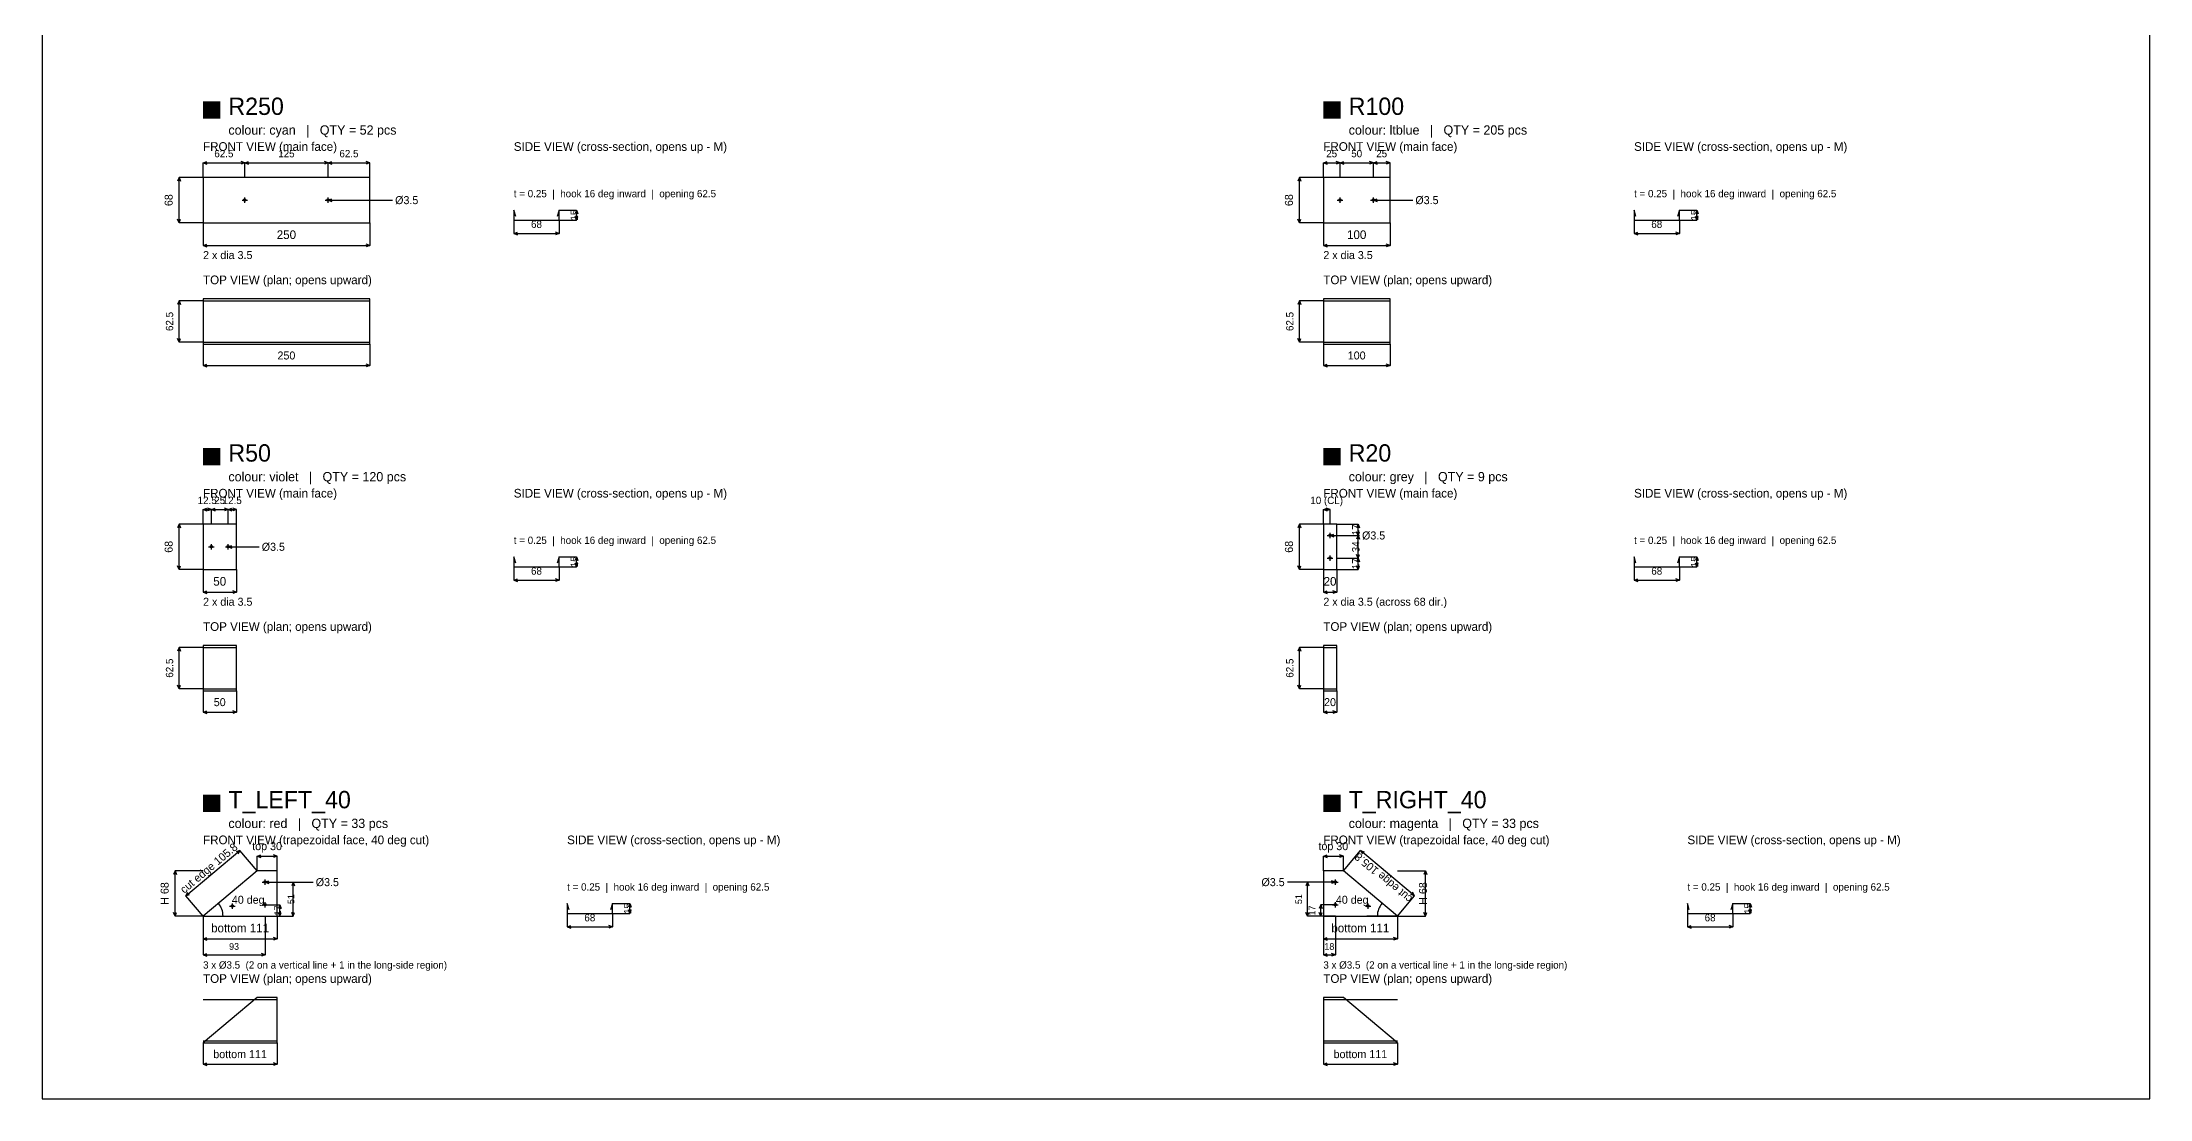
# Model space of a CAD drawing. Header units: millimetres. Extents: x -241 to 2919, y -3195 to 101.
# Drawn here: x -241 to 2919, y -3195 to -1610 of the extents above; entities that cross this region are included whole.
import ezdxf
from ezdxf.enums import TextEntityAlignment as Align

# ---------------------------------------------------------------- set-up
doc = ezdxf.new("R2010")
doc.units = ezdxf.units.MM
for name, color, linetype in [('BORDER', 7, 'Continuous'), ('CL', 4, 'Continuous'), ('DIM', 8, 'Continuous'), ('HOLE', 1, 'Continuous'), ('NOTE', 7, 'Continuous'), ('OUTLINE', 7, 'Continuous'), ('SECT', 7, 'Continuous'), ('SWATCH', 7, 'Continuous'), ('TITLE', 7, 'Continuous')]:
    doc.layers.add(name, color=color, linetype=linetype)

msp = doc.modelspace()

# ---------------------------------------------------------------- linework, layer by layer
at = {"layer": 'BORDER'}
msp.add_lwpolyline([(-241.3, -3195.1), (2919.4, -3195.1), (2919.4, 101.4), (-241.3, 101.4), (-241.3, -3195.1)], dxfattribs=at)
at = {"layer": 'CL'}
for p, q in [((58.4, -1847), (66.7, -1847)), ((62.5, -1851.2), (62.5, -1842.8)), ((183.3, -1847), (191.7, -1847)), ((187.5, -1851.2), (187.5, -1842.8)), ((1700.8, -1847), (1709.2, -1847)), ((1705, -1851.2), (1705, -1842.8)), ((1750.8, -1847), (1759.2, -1847)), ((1755, -1851.2), (1755, -1842.8)), ((8.3, -2367), (16.6, -2367)), ((12.5, -2371.2), (12.5, -2362.8)), ((33.4, -2367), (41.6, -2367)), ((37.5, -2371.2), (37.5, -2362.8)), ((1685.8, -2350), (1694.2, -2350)), ((1690, -2354.2), (1690, -2345.8)), ((1685.8, -2384), (1694.2, -2384)), ((1690, -2388.2), (1690, -2379.8)), ((88.8, -2870), (97.2, -2870)), ((93, -2874.2), (93, -2865.8)), ((1693.8, -2870), (1702.2, -2870)), ((1698, -2874.2), (1698, -2865.8)), ((39.7, -2906), (48, -2906)), ((43.9, -2910.2), (43.9, -2901.8)), ((88.8, -2904), (97.2, -2904)), ((93, -2908.2), (93, -2899.8)), ((1693.8, -2904), (1702.2, -2904)), ((1698, -2908.2), (1698, -2899.8)), ((1743, -2906), (1751.3, -2906)), ((1747.1, -2910.2), (1747.1, -2901.8))]:
    msp.add_line(p, q, dxfattribs=at)
at = {"layer": 'DIM'}
for p, q in [((0, -1791), (5.6, -1788.9)), ((0, -1813), (0, -1791)), ((0, -1791), (62.5, -1791)), ((0, -1791), (5.6, -1793.1)), ((62.5, -1791), (56.9, -1788.9)), ((62.5, -1791), (56.9, -1793.1)), ((62.5, -1791), (68.1, -1788.9)), ((62.5, -1813), (62.5, -1791)), ((62.5, -1813), (62.5, -1791)), ((62.5, -1791), (187.5, -1791)), ((62.5, -1791), (68.1, -1793.1)), ((187.5, -1791), (181.9, -1788.9)), ((187.5, -1791), (181.9, -1793.1)), ((187.5, -1791), (193.1, -1788.9)), ((187.5, -1813), (187.5, -1791)), ((187.5, -1813), (187.5, -1791)), ((187.5, -1791), (250, -1791)), ((187.5, -1791), (193.1, -1793.1)), ((250, -1791), (244.4, -1788.9)), ((250, -1791), (244.4, -1793.1)), ((250, -1813), (250, -1791)), ((1680, -1791), (1685.6, -1788.9)), ((1680, -1813), (1680, -1791)), ((1680, -1791), (1705, -1791)), ((1680, -1791), (1685.6, -1793.1)), ((1705, -1791), (1699.4, -1788.9)), ((1705, -1791), (1699.4, -1793.1)), ((1705, -1791), (1710.6, -1788.9)), ((1705, -1813), (1705, -1791)), ((1705, -1813), (1705, -1791)), ((1705, -1791), (1755, -1791)), ((1705, -1791), (1710.6, -1793.1)), ((1755, -1791), (1749.4, -1788.9)), ((1755, -1791), (1749.4, -1793.1)), ((1755, -1791), (1760.6, -1788.9)), ((1755, -1813), (1755, -1791)), ((1755, -1813), (1755, -1791)), ((1755, -1791), (1780, -1791)), ((1755, -1791), (1760.6, -1793.1)), ((1780, -1791), (1774.4, -1788.9)), ((1780, -1791), (1774.4, -1793.1)), ((1780, -1813), (1780, -1791)), ((-36, -1813), (-38.1, -1818.6)), ((0, -1813), (-36, -1813)), ((-36, -1881), (-36, -1813)), ((-36, -1813), (-33.9, -1818.6)), ((1644, -1813), (1641.9, -1818.6)), ((1680, -1813), (1644, -1813)), ((1644, -1881), (1644, -1813)), ((1644, -1813), (1646.1, -1818.6)), ((187.5, -1847), (193.1, -1844.9)), ((187.5, -1847), (284, -1847)), ((187.5, -1847), (193.1, -1849.1)), ((534, -1862), (560, -1862)), ((560, -1862), (557.9, -1867.6)), ((560, -1877), (560, -1862)), ((560, -1862), (562.1, -1867.6)), ((1755, -1847), (1760.6, -1844.9)), ((1755, -1847), (1814, -1847)), ((1755, -1847), (1760.6, -1849.1)), ((2214, -1862), (2240, -1862)), ((2240, -1862), (2237.9, -1867.6)), ((2240, -1877), (2240, -1862)), ((2240, -1862), (2242.1, -1867.6)), ((-36, -1881), (-38.1, -1875.4)), ((-36, -1881), (-33.9, -1875.4)), ((0, -1881), (-36, -1881)), ((0, -1881), (0, -1915)), ((250, -1881), (250, -1915)), ((466, -1877), (466, -1897)), ((466, -1897), (471.6, -1894.9)), ((534, -1897), (528.4, -1894.9)), ((534, -1877), (534, -1897)), ((534, -1877), (560, -1877)), ((560, -1877), (557.9, -1871.4)), ((560, -1877), (562.1, -1871.4)), ((1644, -1881), (1641.9, -1875.4)), ((1644, -1881), (1646.1, -1875.4)), ((1680, -1881), (1644, -1881)), ((1680, -1881), (1680, -1915)), ((1780, -1881), (1780, -1915)), ((2146, -1877), (2146, -1897)), ((2146, -1897), (2151.6, -1894.9)), ((2214, -1897), (2208.4, -1894.9)), ((2214, -1877), (2214, -1897)), ((2214, -1877), (2240, -1877)), ((2240, -1877), (2237.9, -1871.4)), ((2240, -1877), (2242.1, -1871.4)), ((0, -1915), (5.6, -1912.9)), ((0, -1915), (250, -1915)), ((0, -1915), (5.6, -1917.1)), ((250, -1915), (244.4, -1912.9)), ((250, -1915), (244.4, -1917.1)), ((466, -1897), (534, -1897)), ((466, -1897), (471.6, -1899.1)), ((534, -1897), (528.4, -1899.1)), ((1680, -1915), (1685.6, -1912.9)), ((1680, -1915), (1780, -1915)), ((1680, -1915), (1685.6, -1917.1)), ((1780, -1915), (1774.4, -1912.9)), ((1780, -1915), (1774.4, -1917.1)), ((2146, -1897), (2214, -1897)), ((2146, -1897), (2151.6, -1899.1)), ((2214, -1897), (2208.4, -1899.1)), ((-36, -1997.8), (-38.1, -2003.4)), ((0, -1997.8), (-36, -1997.8)), ((-36, -2060.2), (-36, -1997.8)), ((-36, -1997.8), (-33.9, -2003.4)), ((1644, -1997.8), (1641.9, -2003.4)), ((1680, -1997.8), (1644, -1997.8)), ((1644, -2060.2), (1644, -1997.8)), ((1644, -1997.8), (1646.1, -2003.4)), ((-36, -2060.2), (-38.1, -2054.6)), ((-36, -2060.2), (-33.9, -2054.6)), ((0, -2060.2), (-36, -2060.2)), ((0, -2063), (0, -2095)), ((250, -2063), (250, -2095)), ((1644, -2060.2), (1641.9, -2054.6)), ((1644, -2060.2), (1646.1, -2054.6)), ((1680, -2060.2), (1644, -2060.2)), ((1680, -2063), (1680, -2095)), ((1780, -2063), (1780, -2095)), ((0, -2095), (5.6, -2092.9)), ((0, -2095), (250, -2095)), ((0, -2095), (5.6, -2097.1)), ((250, -2095), (244.4, -2092.9)), ((250, -2095), (244.4, -2097.1)), ((1680, -2095), (1685.6, -2092.9)), ((1680, -2095), (1780, -2095)), ((1680, -2095), (1685.6, -2097.1)), ((1780, -2095), (1774.4, -2092.9)), ((1780, -2095), (1774.4, -2097.1)), ((-36, -2333), (-38.1, -2338.6)), ((0, -2333), (-36, -2333)), ((-36, -2401), (-36, -2333)), ((-36, -2333), (-33.9, -2338.6)), ((0, -2311), (5.6, -2308.9)), ((0, -2333), (0, -2311)), ((0, -2311), (12.5, -2311)), ((0, -2311), (5.6, -2313.1)), ((12.5, -2311), (6.9, -2308.9)), ((12.5, -2311), (6.9, -2313.1)), ((12.5, -2311), (18.1, -2308.9)), ((12.5, -2333), (12.5, -2311)), ((12.5, -2333), (12.5, -2311)), ((12.5, -2311), (37.5, -2311)), ((12.5, -2311), (18.1, -2313.1)), ((37.5, -2311), (31.9, -2308.9)), ((37.5, -2311), (31.9, -2313.1)), ((37.5, -2311), (43.1, -2308.9)), ((37.5, -2333), (37.5, -2311)), ((37.5, -2333), (37.5, -2311)), ((37.5, -2311), (50, -2311)), ((37.5, -2311), (43.1, -2313.1)), ((50, -2311), (44.4, -2308.9)), ((50, -2311), (44.4, -2313.1)), ((50, -2333), (50, -2311)), ((1644, -2333), (1641.9, -2338.6)), ((1680, -2333), (1644, -2333)), ((1644, -2401), (1644, -2333)), ((1644, -2333), (1646.1, -2338.6)), ((1680, -2311), (1685.6, -2308.9)), ((1680, -2333), (1680, -2311)), ((1680, -2311), (1690, -2311)), ((1680, -2311), (1685.6, -2313.1)), ((1690, -2311), (1684.4, -2308.9)), ((1690, -2311), (1684.4, -2313.1)), ((1690, -2333), (1690, -2311)), ((1700, -2333), (1732, -2333)), ((1732, -2333), (1729.9, -2338.6)), ((1732, -2350), (1732, -2333)), ((1732, -2333), (1734.1, -2338.6)), ((37.5, -2367), (43.1, -2364.9)), ((37.5, -2367), (84, -2367)), ((37.5, -2367), (43.1, -2369.1)), ((1690, -2350), (1695.6, -2347.9)), ((1690, -2350), (1734, -2350)), ((1690, -2350), (1695.6, -2352.1)), ((1700, -2350), (1732, -2350)), ((1700, -2350), (1732, -2350)), ((1732, -2350), (1729.9, -2344.4)), ((1732, -2350), (1729.9, -2355.6)), ((1732, -2350), (1734.1, -2344.4)), ((1732, -2384), (1732, -2350)), ((1732, -2350), (1734.1, -2355.6)), ((-36, -2401), (-38.1, -2395.4)), ((-36, -2401), (-33.9, -2395.4)), ((0, -2401), (-36, -2401)), ((0, -2401), (0, -2435)), ((50, -2401), (50, -2435)), ((466, -2397), (466, -2417)), ((534, -2382), (560, -2382)), ((534, -2397), (534, -2417)), ((534, -2397), (560, -2397)), ((560, -2382), (557.9, -2387.6)), ((560, -2397), (557.9, -2391.4)), ((560, -2397), (560, -2382)), ((560, -2382), (562.1, -2387.6)), ((560, -2397), (562.1, -2391.4)), ((1644, -2401), (1641.9, -2395.4)), ((1644, -2401), (1646.1, -2395.4)), ((1680, -2401), (1644, -2401)), ((1680, -2401), (1680, -2435)), ((1700, -2384), (1732, -2384)), ((1700, -2384), (1732, -2384)), ((1700, -2401), (1700, -2435)), ((1700, -2401), (1732, -2401)), ((1732, -2384), (1729.9, -2378.4)), ((1732, -2384), (1729.9, -2389.6)), ((1732, -2401), (1729.9, -2395.4)), ((1732, -2384), (1734.1, -2378.4)), ((1732, -2401), (1732, -2384)), ((1732, -2384), (1734.1, -2389.6)), ((1732, -2401), (1734.1, -2395.4)), ((2146, -2397), (2146, -2417)), ((2214, -2382), (2240, -2382)), ((2214, -2397), (2214, -2417)), ((2214, -2397), (2240, -2397)), ((2240, -2382), (2237.9, -2387.6)), ((2240, -2397), (2237.9, -2391.4)), ((2240, -2397), (2240, -2382)), ((2240, -2382), (2242.1, -2387.6)), ((2240, -2397), (2242.1, -2391.4)), ((0, -2435), (5.6, -2432.9)), ((50, -2435), (44.4, -2432.9)), ((466, -2417), (471.6, -2414.9)), ((466, -2417), (534, -2417)), ((466, -2417), (471.6, -2419.1)), ((534, -2417), (528.4, -2414.9)), ((534, -2417), (528.4, -2419.1)), ((1680, -2435), (1685.6, -2432.9)), ((1700, -2435), (1694.4, -2432.9)), ((2146, -2417), (2151.6, -2414.9)), ((2146, -2417), (2214, -2417)), ((2146, -2417), (2151.6, -2419.1)), ((2214, -2417), (2208.4, -2414.9)), ((2214, -2417), (2208.4, -2419.1)), ((0, -2435), (50, -2435)), ((0, -2435), (5.6, -2437.1)), ((50, -2435), (44.4, -2437.1)), ((1680, -2435), (1700, -2435)), ((1680, -2435), (1685.6, -2437.1)), ((1700, -2435), (1694.4, -2437.1)), ((-36, -2517.8), (-38.1, -2523.4)), ((0, -2517.8), (-36, -2517.8)), ((-36, -2580.2), (-36, -2517.8)), ((-36, -2517.8), (-33.9, -2523.4)), ((1644, -2517.8), (1641.9, -2523.4)), ((1680, -2517.8), (1644, -2517.8)), ((1644, -2580.2), (1644, -2517.8)), ((1644, -2517.8), (1646.1, -2523.4)), ((-36, -2580.2), (-38.1, -2574.6)), ((-36, -2580.2), (-33.9, -2574.6)), ((0, -2580.2), (-36, -2580.2)), ((0, -2583), (0, -2615)), ((50, -2583), (50, -2615)), ((1644, -2580.2), (1641.9, -2574.6)), ((1644, -2580.2), (1646.1, -2574.6)), ((1680, -2580.2), (1644, -2580.2)), ((1680, -2583), (1680, -2615)), ((1700, -2583), (1700, -2615)), ((0, -2615), (5.6, -2612.9)), ((0, -2615), (50, -2615)), ((0, -2615), (5.6, -2617.1)), ((50, -2615), (44.4, -2612.9)), ((50, -2615), (44.4, -2617.1)), ((1680, -2615), (1685.6, -2612.9)), ((1680, -2615), (1700, -2615)), ((1680, -2615), (1685.6, -2617.1)), ((1700, -2615), (1694.4, -2612.9)), ((1700, -2615), (1694.4, -2617.1)), ((-25.7, -2890.4), (55.3, -2822.4)), ((55.3, -2822.4), (49.6, -2824.4)), ((55.3, -2822.4), (52.3, -2827.6)), ((81, -2853), (55.3, -2822.4)), ((81, -2831), (86.6, -2828.9)), ((81, -2853), (81, -2831)), ((81, -2831), (111, -2831)), ((81, -2831), (86.6, -2833.1)), ((111, -2831), (105.4, -2828.9)), ((111, -2831), (105.4, -2833.1)), ((111, -2853), (111, -2831)), ((1680, -2831), (1685.6, -2828.9)), ((1680, -2853), (1680, -2831)), ((1680, -2831), (1710, -2831)), ((1680, -2831), (1685.6, -2833.1)), ((1710, -2831), (1704.4, -2828.9)), ((1710, -2831), (1704.4, -2833.1)), ((1710, -2853), (1735.7, -2822.4)), ((1710, -2853), (1710, -2831)), ((1816.7, -2890.4), (1735.7, -2822.4)), ((1735.7, -2822.4), (1741.4, -2824.4)), ((1735.7, -2822.4), (1738.7, -2827.6)), ((-42, -2853), (-44.1, -2858.6)), ((0, -2853), (-42, -2853)), ((-42, -2921), (-42, -2853)), ((-42, -2853), (-39.9, -2858.6)), ((93, -2870), (98.6, -2867.9)), ((93, -2870), (135, -2870)), ((93, -2870), (165, -2870)), ((93, -2870), (98.6, -2872.1)), ((135, -2870), (132.9, -2875.6)), ((135, -2921), (135, -2870)), ((135, -2870), (137.1, -2875.6)), ((1698, -2870), (1626, -2870)), ((1656, -2870), (1653.9, -2875.6)), ((1698, -2870), (1656, -2870)), ((1656, -2921), (1656, -2870)), ((1656, -2870), (1658.1, -2875.6)), ((1698, -2870), (1692.4, -2867.9)), ((1698, -2870), (1692.4, -2872.1)), ((1791, -2853), (1833, -2853)), ((1833, -2853), (1830.9, -2858.6)), ((1833, -2921), (1833, -2853)), ((1833, -2853), (1835.1, -2858.6)), ((-25.7, -2890.4), (-22.7, -2885.2)), ((-25.7, -2890.4), (-20.1, -2888.3)), ((0, -2921), (-25.7, -2890.4)), ((93, -2904), (115, -2904)), ((115, -2904), (112.9, -2909.6)), ((115, -2921), (115, -2904)), ((115, -2904), (117.1, -2909.6)), ((614, -2902), (640, -2902)), ((640, -2902), (637.9, -2907.6)), ((640, -2917), (640, -2902)), ((640, -2902), (642.1, -2907.6)), ((1676, -2904), (1673.9, -2909.6)), ((1698, -2904), (1676, -2904)), ((1676, -2921), (1676, -2904)), ((1676, -2904), (1678.1, -2909.6)), ((1791, -2921), (1816.7, -2890.4)), ((1816.7, -2890.4), (1811.1, -2888.3)), ((1816.7, -2890.4), (1813.7, -2885.2)), ((2294, -2902), (2320, -2902)), ((2320, -2902), (2317.9, -2907.6)), ((2320, -2917), (2320, -2902)), ((2320, -2902), (2322.1, -2907.6)), ((-42, -2921), (-44.1, -2915.4)), ((-42, -2921), (-39.9, -2915.4)), ((0, -2921), (-42, -2921)), ((0, -2921), (0, -2955)), ((0, -2921), (0, -2979)), ((93, -2921), (115, -2921)), ((93, -2921), (135, -2921)), ((93, -2921), (93, -2979)), ((111, -2921), (111, -2955)), ((115, -2921), (112.9, -2915.4)), ((115, -2921), (117.1, -2915.4)), ((135, -2921), (132.9, -2915.4)), ((135, -2921), (137.1, -2915.4)), ((546, -2917), (546, -2937)), ((546, -2937), (551.6, -2934.9)), ((546, -2937), (614, -2937)), ((546, -2937), (551.6, -2939.1)), ((614, -2937), (608.4, -2934.9)), ((614, -2937), (608.4, -2939.1)), ((614, -2917), (614, -2937)), ((614, -2917), (640, -2917)), ((640, -2917), (637.9, -2911.4)), ((640, -2917), (642.1, -2911.4)), ((1656, -2921), (1653.9, -2915.4)), ((1656, -2921), (1658.1, -2915.4)), ((1698, -2921), (1656, -2921)), ((1676, -2921), (1673.9, -2915.4)), ((1676, -2921), (1678.1, -2915.4)), ((1698, -2921), (1676, -2921)), ((1680, -2921), (1680, -2955)), ((1680, -2921), (1680, -2979)), ((1698, -2921), (1698, -2979)), ((1791, -2921), (1791, -2955)), ((1791, -2921), (1833, -2921)), ((1833, -2921), (1830.9, -2915.4)), ((1833, -2921), (1835.1, -2915.4)), ((2226, -2917), (2226, -2937)), ((2226, -2937), (2231.6, -2934.9)), ((2226, -2937), (2294, -2937)), ((2226, -2937), (2231.6, -2939.1)), ((2294, -2937), (2288.4, -2934.9)), ((2294, -2937), (2288.4, -2939.1)), ((2294, -2917), (2294, -2937)), ((2294, -2917), (2320, -2917)), ((2320, -2917), (2317.9, -2911.4)), ((2320, -2917), (2322.1, -2911.4)), ((0, -2955), (5.6, -2952.9)), ((0, -2955), (111, -2955)), ((0, -2955), (5.6, -2957.1)), ((111, -2955), (105.4, -2952.9)), ((111, -2955), (105.4, -2957.1)), ((1680, -2955), (1685.6, -2952.9)), ((1680, -2955), (1791, -2955)), ((1680, -2955), (1685.6, -2957.1)), ((1791, -2955), (1785.4, -2952.9)), ((1791, -2955), (1785.4, -2957.1)), ((0, -2979), (5.6, -2976.9)), ((0, -2979), (93, -2979)), ((0, -2979), (5.6, -2981.1)), ((93, -2979), (87.4, -2976.9)), ((93, -2979), (87.4, -2981.1)), ((1680, -2979), (1685.6, -2976.9)), ((1680, -2979), (1698, -2979)), ((1680, -2979), (1685.6, -2981.1)), ((1698, -2979), (1692.4, -2976.9)), ((1698, -2979), (1692.4, -2981.1)), ((0, -3111), (0, -3143)), ((111, -3111), (111, -3143)), ((1680, -3111), (1680, -3143)), ((1791, -3111), (1791, -3143)), ((0, -3143), (5.6, -3140.9)), ((0, -3143), (111, -3143)), ((0, -3143), (5.6, -3145.1)), ((111, -3143), (105.4, -3140.9)), ((111, -3143), (105.4, -3145.1)), ((1680, -3143), (1685.6, -3140.9)), ((1680, -3143), (1791, -3143)), ((1680, -3143), (1685.6, -3145.1)), ((1791, -3143), (1785.4, -3140.9)), ((1791, -3143), (1785.4, -3145.1))]:
    msp.add_line(p, q, dxfattribs=at)
at = {"layer": 'DIM', "color": 8}
for p, q in [((0, -2921), (46, -2921)), ((1791, -2921), (1745, -2921))]:
    msp.add_line(p, q, dxfattribs=at)
at = {"layer": 'DIM'}
for centre, start, end in [((0, -2921), 0, 40), ((1791, -2921), 140, 180)]:
    msp.add_arc(centre, 30, start, end, dxfattribs=at)
at = {"layer": 'HOLE'}
for centre in [(62.5, -1847), (187.5, -1847), (1705, -1847), (1755, -1847), (12.5, -2367), (37.5, -2367), (1690, -2350), (1690, -2384), (93, -2870), (1698, -2870), (43.9, -2906), (93, -2904), (1698, -2904), (1747.1, -2906)]:
    msp.add_circle(centre, 1.75, dxfattribs=at)
at = {"layer": 'OUTLINE', "color": 4}
for p, q in [((0, -1997.8), (250, -1997.8)), ((0, -2060.2), (250, -2060.2))]:
    msp.add_line(p, q, dxfattribs=at)
at = {"layer": 'OUTLINE', "color": 140}
for p, q in [((1680, -1997.8), (1780, -1997.8)), ((1680, -2060.2), (1780, -2060.2))]:
    msp.add_line(p, q, dxfattribs=at)
at = {"layer": 'OUTLINE', "color": 210}
for p, q in [((0, -2517.8), (50, -2517.8)), ((0, -2580.2), (50, -2580.2))]:
    msp.add_line(p, q, dxfattribs=at)
at = {"layer": 'OUTLINE', "color": 8}
for p, q in [((1680, -2517.8), (1700, -2517.8)), ((1680, -2580.2), (1700, -2580.2))]:
    msp.add_line(p, q, dxfattribs=at)
at = {"layer": 'OUTLINE', "color": 1}
for p, q in [((0, -3045.8), (111, -3045.8)), ((0, -3108.2), (111, -3108.2))]:
    msp.add_line(p, q, dxfattribs=at)
at = {"layer": 'OUTLINE', "color": 6}
for p, q in [((1680, -3045.8), (1791, -3045.8)), ((1680, -3108.2), (1791, -3108.2))]:
    msp.add_line(p, q, dxfattribs=at)
at = {"layer": 'OUTLINE', "color": 4}
for points in [[(0, -1881), (250, -1881), (250, -1813), (0, -1813), (0, -1881)], [(0, -2063), (250, -2063), (250, -1995), (0, -1995), (0, -2063)]]:
    msp.add_lwpolyline(points, dxfattribs=at)
at = {"layer": 'OUTLINE', "color": 140}
for points in [[(1680, -1881), (1780, -1881), (1780, -1813), (1680, -1813), (1680, -1881)], [(1680, -2063), (1780, -2063), (1780, -1995), (1680, -1995), (1680, -2063)]]:
    msp.add_lwpolyline(points, dxfattribs=at)
at = {"layer": 'OUTLINE', "color": 210}
for points in [[(0, -2401), (50, -2401), (50, -2333), (0, -2333), (0, -2401)], [(0, -2583), (50, -2583), (50, -2515), (0, -2515), (0, -2583)]]:
    msp.add_lwpolyline(points, dxfattribs=at)
at = {"layer": 'OUTLINE', "color": 8}
for points in [[(1680, -2401), (1700, -2401), (1700, -2333), (1680, -2333), (1680, -2401)], [(1680, -2583), (1700, -2583), (1700, -2515), (1680, -2515), (1680, -2583)]]:
    msp.add_lwpolyline(points, dxfattribs=at)
at = {"layer": 'OUTLINE', "color": 1}
for points in [[(0, -2921), (111, -2921), (111, -2853), (81, -2853), (0, -2921)], [(0, -3111), (111, -3111), (111, -3043), (81, -3043), (0, -3111)]]:
    msp.add_lwpolyline(points, dxfattribs=at)
at = {"layer": 'OUTLINE', "color": 6}
for points in [[(1680, -2921), (1791, -2921), (1710, -2853), (1680, -2853), (1680, -2921)], [(1680, -3111), (1791, -3111), (1710, -3043), (1680, -3043), (1680, -3111)]]:
    msp.add_lwpolyline(points, dxfattribs=at)
at = {"layer": 'SECT', "color": 4}
msp.add_lwpolyline([(468.8, -1871.6), (466, -1862), (466, -1877), (534, -1877), (534, -1862), (531.2, -1871.6)], dxfattribs=at)
at = {"layer": 'SECT', "color": 140}
msp.add_lwpolyline([(2148.8, -1871.6), (2146, -1862), (2146, -1877), (2214, -1877), (2214, -1862), (2211.2, -1871.6)], dxfattribs=at)
at = {"layer": 'SECT', "color": 210}
msp.add_lwpolyline([(468.8, -2391.6), (466, -2382), (466, -2397), (534, -2397), (534, -2382), (531.2, -2391.6)], dxfattribs=at)
at = {"layer": 'SECT', "color": 8}
msp.add_lwpolyline([(2148.8, -2391.6), (2146, -2382), (2146, -2397), (2214, -2397), (2214, -2382), (2211.2, -2391.6)], dxfattribs=at)
at = {"layer": 'SECT', "color": 1}
msp.add_lwpolyline([(548.8, -2911.6), (546, -2902), (546, -2917), (614, -2917), (614, -2902), (611.2, -2911.6)], dxfattribs=at)
at = {"layer": 'SECT', "color": 6}
msp.add_lwpolyline([(2228.8, -2911.6), (2226, -2902), (2226, -2917), (2294, -2917), (2294, -2902), (2291.2, -2911.6)], dxfattribs=at)
at = {"layer": 'SWATCH', "color": 4}
msp.add_solid([(0, -1725), (26, -1725), (0, -1699), (26, -1699)], dxfattribs=at)
at = {"layer": 'SWATCH', "color": 140}
msp.add_solid([(1680, -1725), (1706, -1725), (1680, -1699), (1706, -1699)], dxfattribs=at)
at = {"layer": 'SWATCH', "color": 210}
msp.add_solid([(0, -2245), (26, -2245), (0, -2219), (26, -2219)], dxfattribs=at)
at = {"layer": 'SWATCH', "color": 8}
msp.add_solid([(1680, -2245), (1706, -2245), (1680, -2219), (1706, -2219)], dxfattribs=at)
at = {"layer": 'SWATCH', "color": 1}
msp.add_solid([(0, -2765), (26, -2765), (0, -2739), (26, -2739)], dxfattribs=at)
at = {"layer": 'SWATCH', "color": 6}
msp.add_solid([(1680, -2765), (1706, -2765), (1680, -2739), (1706, -2739)], dxfattribs=at)

# ---------------------------------------------------------------- texts
at = {"layer": 'DIM'}
for s, height, p in [('62.5', 11, (31.2, -1786)), ('125', 11, (125, -1786)), ('62.5', 11, (218.8, -1786)), ('25', 11, (1692.5, -1786)), ('50', 11, (1730, -1786)), ('25', 11, (1767.5, -1786)), ('250', 13, (125, -1909.2)), ('68', 11, (500, -1892)), ('100', 13, (1730, -1909.2)), ('68', 11, (2180, -1892)), ('250', 12, (125, -2089.6)), ('100', 12, (1730, -2089.6)), ('12.5', 11, (6.2, -2306.1)), ('25', 11, (25, -2306.1)), ('12.5', 11, (43.8, -2306.1)), ('10 (CL)', 11, (1685, -2306.1)), ('68', 11, (500, -2412.1)), ('68', 11, (2180, -2412.1)), ('50', 13, (25, -2429.2)), ('20', 13, (1690, -2429.2)), ('50', 12, (25, -2609.6)), ('20', 12, (1690, -2609.6)), ('top 30', 12, (96, -2825.6)), ('top 30', 12, (1695, -2825.6)), ('bottom 111', 13, (55.5, -2949.2)), ('68', 11, (580, -2932.1)), ('bottom 111', 13, (1735.5, -2949.2)), ('68', 11, (2260, -2932.1)), ('93', 10, (46.5, -2974.5)), ('18', 10, (1689, -2974.5)), ('bottom 111', 12, (55.5, -3137.6)), ('bottom 111', 12, (1735.5, -3137.6))]:
    msp.add_text(s, height=height, dxfattribs=at).set_placement(p, align=Align.BOTTOM_CENTER)
for s, height, p in [('68', 12, (-42, -1847)), ('15', 11, (565.5, -1869.5)), ('68', 12, (1638, -1847)), ('15', 11, (2245.5, -1869.5)), ('62.5', 11, (-41.5, -2029)), ('62.5', 11, (1638.5, -2029)), ('17', 11, (1737.5, -2341.5)), ('68', 12, (-42, -2367)), ('68', 12, (1638, -2367)), ('34', 11, (1737.5, -2367)), ('15', 11, (565.5, -2389.5)), ('17', 11, (1737.5, -2392.5)), ('15', 11, (2245.5, -2389.5)), ('62.5', 11, (-41.5, -2549)), ('62.5', 11, (1638.5, -2549)), ('H 68', 12, (-48, -2887)), ('H 68', 12, (1839, -2887)), ('17', 10, (120, -2912.5)), ('51', 10, (140, -2895.5)), ('15', 11, (645.5, -2909.5)), ('51', 10, (1651, -2895.5)), ('17', 10, (1671, -2912.5)), ('15', 11, (2325.5, -2909.5))]:
    msp.add_text(s, height=height, rotation=90, dxfattribs=at).set_placement(p, align=Align.BOTTOM_CENTER)
for p in [(288, -1847), (1818, -1847), (88, -2367), (1738, -2350), (169, -2870)]:
    msp.add_text('%%c3.5', height=12, dxfattribs=at).set_placement(p, align=Align.MIDDLE_LEFT)
for rotation, p in [(40.0137, (8.6, -2849)), (139.9863, (1770, -2863.7))]:
    msp.add_text('cut edge 105.8', height=12, rotation=rotation, dxfattribs=at).set_placement(p, align=Align.MIDDLE_CENTER)
msp.add_text('%%c3.5', height=12, dxfattribs=at).set_placement((1622, -2870), align=Align.MIDDLE_RIGHT)
for p in [(67.7, -2896.4), (1723.3, -2896.4)]:
    msp.add_text('40 deg', height=12, dxfattribs=at).set_placement(p, align=Align.MIDDLE_CENTER)
at = {"layer": 'NOTE'}
for s, height, p in [('t = 0.25  |  hook 16 deg inward  |  opening 62.5', 11, (466, -1846)), ('t = 0.25  |  hook 16 deg inward  |  opening 62.5', 11, (2146, -1846)), ('2 x dia 3.5', 12, (0, -1939)), ('2 x dia 3.5', 12, (1680, -1939)), ('t = 0.25  |  hook 16 deg inward  |  opening 62.5', 11, (466, -2366)), ('t = 0.25  |  hook 16 deg inward  |  opening 62.5', 11, (2146, -2366)), ('2 x dia 3.5', 12, (0, -2459)), ('2 x dia 3.5 (across 68 dir.)', 12, (1680, -2459)), ('t = 0.25  |  hook 16 deg inward  |  opening 62.5', 11, (546, -2886)), ('t = 0.25  |  hook 16 deg inward  |  opening 62.5', 11, (2226, -2886)), ('3 x %%c3.5  (2 on a vertical line + 1 in the long-side region)', 11, (0, -3003)), ('3 x %%c3.5  (2 on a vertical line + 1 in the long-side region)', 11, (1680, -3003))]:
    msp.add_text(s, height=height, dxfattribs=at).set_placement(p, align=Align.BOTTOM_LEFT)
at = {"layer": 'TITLE', "color": 4}
msp.add_text('R250', height=26, dxfattribs=at).set_placement((38, -1727), align=Align.BOTTOM_LEFT)
at = {"layer": 'TITLE', "color": 140}
msp.add_text('R100', height=26, dxfattribs=at).set_placement((1718, -1727), align=Align.BOTTOM_LEFT)
at = {"layer": 'TITLE'}
for s, height, p in [('colour: cyan   |   QTY = 52 pcs', 14, (38, -1753)), ('colour: ltblue   |   QTY = 205 pcs', 14, (1718, -1753)), ('FRONT VIEW (main face)', 13, (0, -1777)), ('SIDE VIEW (cross-section, opens up - M)', 13, (466, -1777)), ('FRONT VIEW (main face)', 13, (1680, -1777)), ('SIDE VIEW (cross-section, opens up - M)', 13, (2146, -1777)), ('TOP VIEW (plan; opens upward)', 13, (0, -1977)), ('TOP VIEW (plan; opens upward)', 13, (1680, -1977)), ('colour: violet   |   QTY = 120 pcs', 14, (38, -2273)), ('colour: grey   |   QTY = 9 pcs', 14, (1718, -2273)), ('FRONT VIEW (main face)', 13, (0, -2297)), ('SIDE VIEW (cross-section, opens up - M)', 13, (466, -2297)), ('FRONT VIEW (main face)', 13, (1680, -2297)), ('SIDE VIEW (cross-section, opens up - M)', 13, (2146, -2297)), ('TOP VIEW (plan; opens upward)', 13, (0, -2497)), ('TOP VIEW (plan; opens upward)', 13, (1680, -2497)), ('colour: red   |   QTY = 33 pcs', 14, (38, -2793)), ('colour: magenta   |   QTY = 33 pcs', 14, (1718, -2793)), ('FRONT VIEW (trapezoidal face, 40 deg cut)', 13, (0, -2817)), ('SIDE VIEW (cross-section, opens up - M)', 13, (546, -2817)), ('FRONT VIEW (trapezoidal face, 40 deg cut)', 13, (1680, -2817)), ('SIDE VIEW (cross-section, opens up - M)', 13, (2226, -2817)), ('TOP VIEW (plan; opens upward)', 13, (0, -3025)), ('TOP VIEW (plan; opens upward)', 13, (1680, -3025))]:
    msp.add_text(s, height=height, dxfattribs=at).set_placement(p, align=Align.BOTTOM_LEFT)
at = {"layer": 'TITLE', "color": 210}
msp.add_text('R50', height=26, dxfattribs=at).set_placement((38, -2247), align=Align.BOTTOM_LEFT)
at = {"layer": 'TITLE', "color": 8}
msp.add_text('R20', height=26, dxfattribs=at).set_placement((1718, -2247), align=Align.BOTTOM_LEFT)
at = {"layer": 'TITLE', "color": 1}
msp.add_text('T_LEFT_40', height=26, dxfattribs=at).set_placement((38, -2767), align=Align.BOTTOM_LEFT)
at = {"layer": 'TITLE', "color": 6}
msp.add_text('T_RIGHT_40', height=26, dxfattribs=at).set_placement((1718, -2767), align=Align.BOTTOM_LEFT)

doc.saveas('drawing.dxf')
